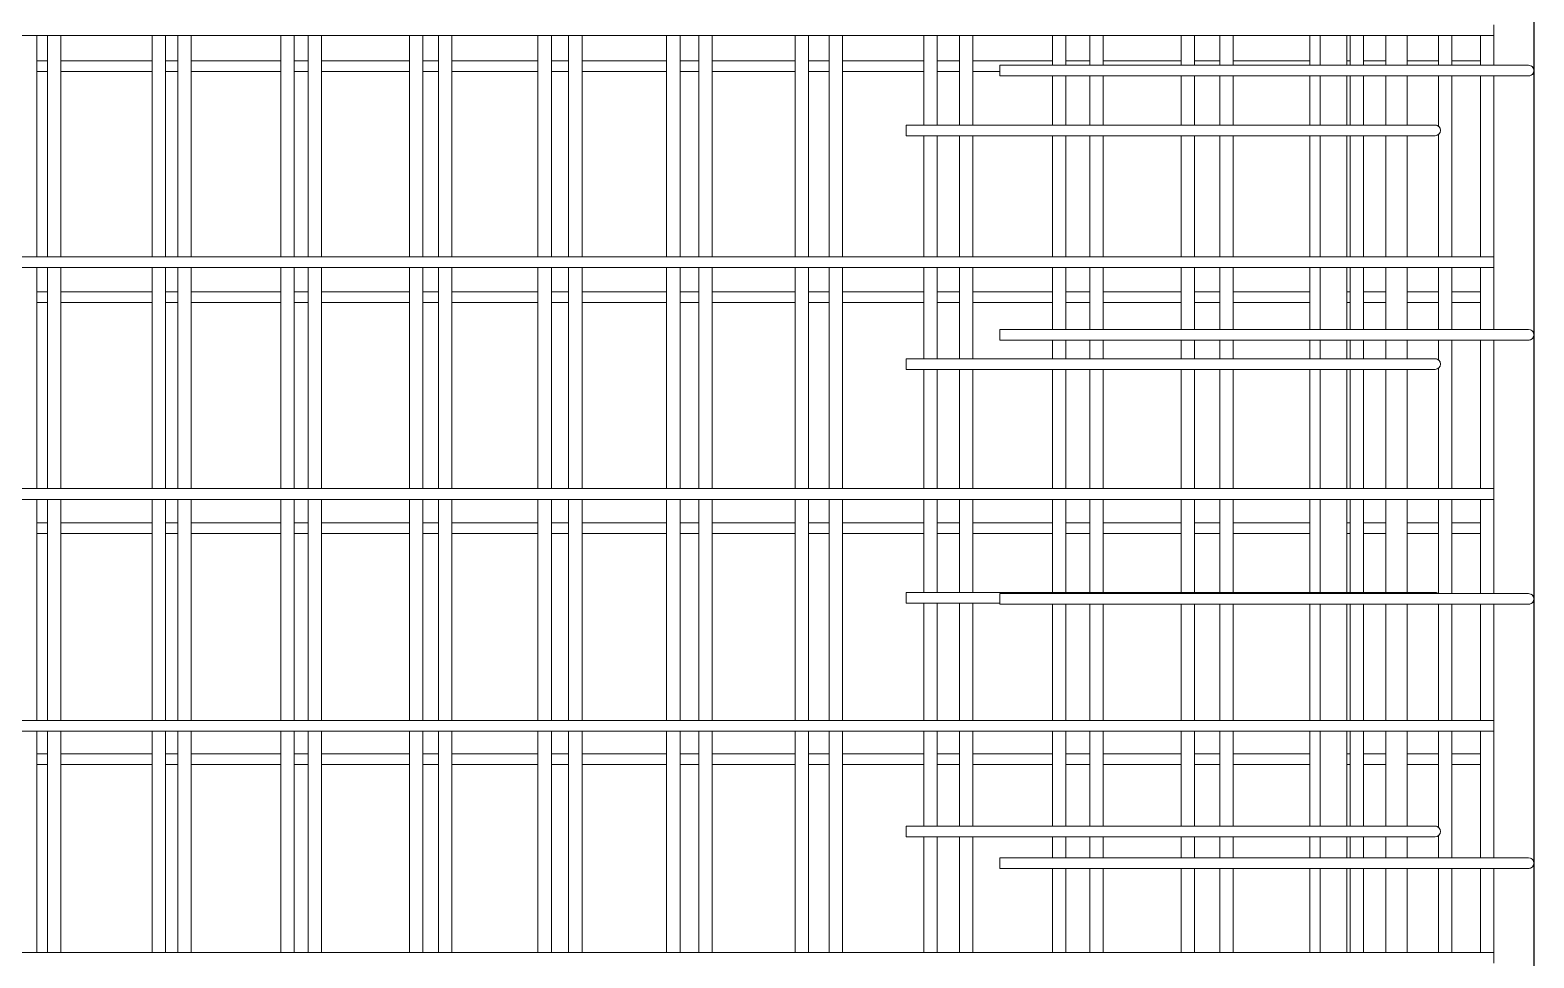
# Model space of a CAD drawing. Header units: millimetres. Extents: x 6744 to 22888, y -3063 to 10037.
# Drawn here: x 11192 to 12319, y 4366 to 5061 of the extents above; entities that cross this region are included whole.
import ezdxf

# ---------------------------------------------------------------- set-up
doc = ezdxf.new("R2010")
doc.units = ezdxf.units.MM
doc.layers.add('A-WALL', color=113, linetype='Continuous', lineweight=25)
doc.layers.add('S-RBAR', color=171, linetype='Continuous', lineweight=18)

msp = doc.modelspace()

# ---------------------------------------------------------------- linework, layer by layer
at = {"layer": 'A-WALL'}
msp.add_line((12318.56745, 6750), (12318.56745, 4105), dxfattribs=at)
at = {"layer": 'S-RBAR'}
for p, q in [((10132.56745, 5056.63954), (12288.56745, 5056.63954)), ((11197.44562, 4891.08171), (11197.44562, 5056.63954)), ((11205.56745, 4891.08171), (11205.56745, 5056.63954)), ((11215.56745, 4891.08171), (11215.56745, 5056.63954)), ((11283.78178, 4891.08171), (11283.78178, 5056.63954)), ((11293.78178, 4891.08171), (11293.78178, 5056.63954)), ((11303.11291, 4891.08171), (11303.11291, 5056.63954)), ((11313.11291, 4891.08171), (11313.11291, 5056.63954)), ((11380.11794, 4891.08171), (11380.11794, 5056.63954)), ((11390.11794, 4891.08171), (11390.11794, 5056.63954)), ((11400.65836, 4891.08171), (11400.65836, 5056.63954)), ((11410.65836, 4891.08171), (11410.65836, 5056.63954)), ((11476.4541, 4891.08171), (11476.4541, 5056.63954)), ((11486.4541, 4891.08171), (11486.4541, 5056.63954)), ((11498.20382, 4891.08171), (11498.20382, 5056.63954)), ((11508.20382, 4891.08171), (11508.20382, 5056.63954)), ((11572.79026, 4891.08171), (11572.79026, 5056.63954)), ((11582.79026, 4891.08171), (11582.79026, 5056.63954)), ((11595.74927, 4891.08171), (11595.74927, 5056.63954)), ((11605.74927, 4891.08171), (11605.74927, 5056.63954)), ((11669.12642, 4891.08171), (11669.12642, 5056.63954)), ((11679.12642, 4891.08171), (11679.12642, 5056.63954)), ((11693.29473, 4891.08171), (11693.29473, 5056.63954)), ((11703.29473, 4891.08171), (11703.29473, 5056.63954)), ((11765.46258, 4891.08171), (11765.46258, 5056.63954)), ((11775.46258, 4891.08171), (11775.46258, 5056.63954)), ((11790.84018, 4891.08171), (11790.84018, 5056.63954)), ((11800.84018, 4891.08171), (11800.84018, 5056.63954)), ((11861.79874, 4989.61814), (11861.79874, 5056.63954)), ((11871.79874, 4989.61814), (11871.79874, 5056.63954)), ((11888.38564, 4989.61814), (11888.38564, 5056.63954)), ((11898.38564, 4989.61814), (11898.38564, 5056.63954)), ((11958.1349, 5034.33333), (11958.1349, 5056.63954)), ((11968.1349, 5034.33333), (11968.1349, 5056.63954)), ((11985.93109, 5034.33333), (11985.93109, 5056.63954)), ((11995.93109, 5034.33333), (11995.93109, 5056.63954)), ((12054.47106, 5034.33333), (12054.47106, 5056.63954)), ((12064.47106, 5034.33333), (12064.47106, 5056.63954)), ((12083.47655, 5034.33333), (12083.47655, 5056.63954)), ((12093.47655, 5034.33333), (12093.47655, 5056.63954)), ((12150.80722, 5034.33333), (12150.80722, 5056.63954)), ((12158.56541, 5034.33333), (12158.56541, 5056.63954)), ((12178.56541, 5034.33333), (12178.56541, 5056.63954)), ((12181.022, 5034.33333), (12181.022, 5056.63954)), ((12191.022, 5034.33333), (12191.022, 5056.63954)), ((12207.56745, 5034.33333), (12207.56745, 5056.63954)), ((12223.56745, 5034.33333), (12223.56745, 5056.63954)), ((12247.14338, 5034.33333), (12247.14338, 5056.63954)), ((12257.14338, 5034.33333), (12257.14338, 5056.63954)), ((12278.56745, 5034.33333), (12278.56745, 5056.63954)), ((12288.56745, 5056.63954), (12288.56745, 5064.63954)), ((12288.56745, 5034.33333), (12288.56745, 5056.63954)), ((11197.44562, 5037.59615), (11205.56745, 5037.59615)), ((11215.56745, 5037.59615), (11283.78178, 5037.59615)), ((11293.78178, 5037.59615), (11303.11291, 5037.59615)), ((11313.11291, 5037.59615), (11380.11794, 5037.59615)), ((11390.11794, 5037.59615), (11400.65836, 5037.59615)), ((11410.65836, 5037.59615), (11476.4541, 5037.59615)), ((11486.4541, 5037.59615), (11498.20382, 5037.59615)), ((11508.20382, 5037.59615), (11572.79026, 5037.59615)), ((11582.79026, 5037.59615), (11595.74927, 5037.59615)), ((11605.74927, 5037.59615), (11669.12642, 5037.59615)), ((11679.12642, 5037.59615), (11693.29473, 5037.59615)), ((11703.29473, 5037.59615), (11765.46258, 5037.59615)), ((11775.46258, 5037.59615), (11790.84018, 5037.59615)), ((11800.84018, 5037.59615), (11861.79874, 5037.59615)), ((11871.79874, 5037.59615), (11888.38564, 5037.59615)), ((11898.38564, 5037.59615), (11958.1349, 5037.59615)), ((11918.56745, 5034.33333), (12294.56745, 5034.33333)), ((11918.56745, 5026.33333), (11918.56745, 5034.33333)), ((11968.1349, 5037.59615), (11985.93109, 5037.59615)), ((11995.93109, 5037.59615), (12054.47106, 5037.59615)), ((12064.47106, 5037.59615), (12083.47655, 5037.59615)), ((12093.47655, 5037.59615), (12150.80722, 5037.59615)), ((12178.56541, 5037.59615), (12181.022, 5037.59615)), ((12191.022, 5037.59615), (12207.56745, 5037.59615)), ((12223.56745, 5037.59615), (12247.14338, 5037.59615)), ((12257.14338, 5037.59615), (12278.56745, 5037.59615)), ((12314.56745, 5034.33333), (12294.56745, 5034.33333)), ((11197.44562, 5029.59615), (11205.56745, 5029.59615)), ((11215.56745, 5029.59615), (11283.78178, 5029.59615)), ((11293.78178, 5029.59615), (11303.11291, 5029.59615)), ((11313.11291, 5029.59615), (11380.11794, 5029.59615)), ((11390.11794, 5029.59615), (11400.65836, 5029.59615)), ((11410.65836, 5029.59615), (11476.4541, 5029.59615)), ((11486.4541, 5029.59615), (11498.20382, 5029.59615)), ((11508.20382, 5029.59615), (11572.79026, 5029.59615)), ((11582.79026, 5029.59615), (11595.74927, 5029.59615)), ((11605.74927, 5029.59615), (11669.12642, 5029.59615)), ((11679.12642, 5029.59615), (11693.29473, 5029.59615)), ((11703.29473, 5029.59615), (11765.46258, 5029.59615)), ((11775.46258, 5029.59615), (11790.84018, 5029.59615)), ((11800.84018, 5029.59615), (11861.79874, 5029.59615)), ((11871.79874, 5029.59615), (11888.38564, 5029.59615)), ((11898.38564, 5029.59615), (11918.56745, 5029.59615)), ((11918.56745, 5026.33333), (12294.56745, 5026.33333)), ((11958.1349, 4989.61814), (11958.1349, 5026.33333)), ((11968.1349, 4989.61814), (11968.1349, 5026.33333)), ((11985.93109, 4989.61814), (11985.93109, 5026.33333)), ((11995.93109, 4989.61814), (11995.93109, 5026.33333)), ((12054.47106, 4989.61814), (12054.47106, 5026.33333)), ((12064.47106, 4989.61814), (12064.47106, 5026.33333)), ((12083.47655, 4989.61814), (12083.47655, 5026.33333)), ((12093.47655, 4989.61814), (12093.47655, 5026.33333)), ((12150.80722, 4989.61814), (12150.80722, 5026.33333)), ((12158.56541, 4989.61814), (12158.56541, 5026.33333)), ((12178.56541, 4989.61814), (12178.56541, 5026.33333)), ((12181.022, 4989.61814), (12181.022, 5026.33333)), ((12191.022, 4989.61814), (12191.022, 5026.33333)), ((12207.56745, 4989.61814), (12207.56745, 5026.33333)), ((12223.56745, 4989.61814), (12223.56745, 5026.33333)), ((12247.14338, 4988.33168), (12247.14338, 5026.33333)), ((12257.14338, 4891.08171), (12257.14338, 5026.33333)), ((12278.56745, 4891.08171), (12278.56745, 5026.33333)), ((12288.56745, 4891.08171), (12288.56745, 5026.33333)), ((12314.56745, 5026.33333), (12294.56745, 5026.33333)), ((12208.56745, 4989.61814), (11848.56745, 4989.61814)), ((11848.56745, 4989.61814), (11848.56745, 4981.61814)), ((12208.56745, 4989.61814), (12244.56745, 4989.61814)), ((12208.56745, 4981.61814), (11848.56745, 4981.61814)), ((11861.79874, 4891.08171), (11861.79874, 4981.61814)), ((11871.79874, 4891.08171), (11871.79874, 4981.61814)), ((11888.38564, 4891.08171), (11888.38564, 4981.61814)), ((11898.38564, 4891.08171), (11898.38564, 4981.61814)), ((11958.1349, 4891.08171), (11958.1349, 4981.61814)), ((11968.1349, 4891.08171), (11968.1349, 4981.61814)), ((11985.93109, 4891.08171), (11985.93109, 4981.61814)), ((11995.93109, 4891.08171), (11995.93109, 4981.61814)), ((12054.47106, 4891.08171), (12054.47106, 4981.61814)), ((12064.47106, 4891.08171), (12064.47106, 4981.61814)), ((12083.47655, 4891.08171), (12083.47655, 4981.61814)), ((12093.47655, 4891.08171), (12093.47655, 4981.61814)), ((12150.80722, 4891.08171), (12150.80722, 4981.61814)), ((12158.56541, 4891.08171), (12158.56541, 4981.61814)), ((12178.56541, 4891.08171), (12178.56541, 4981.61814)), ((12181.022, 4891.08171), (12181.022, 4981.61814)), ((12191.022, 4891.08171), (12191.022, 4981.61814)), ((12207.56745, 4891.08171), (12207.56745, 4981.61814)), ((12208.56745, 4981.61814), (12244.56745, 4981.61814)), ((12223.56745, 4891.08171), (12223.56745, 4981.61814)), ((12247.14338, 4891.08171), (12247.14338, 4982.9046)), ((10132.56745, 4891.08171), (12288.56745, 4891.08171)), ((12288.56745, 4883.08171), (12288.56745, 4891.08171)), ((10132.56745, 4883.08171), (12288.56745, 4883.08171)), ((11197.44562, 4717.52389), (11197.44562, 4883.08171)), ((11205.56745, 4717.52389), (11205.56745, 4883.08171)), ((11215.56745, 4717.52389), (11215.56745, 4883.08171)), ((11283.78178, 4717.52389), (11283.78178, 4883.08171)), ((11293.78178, 4717.52389), (11293.78178, 4883.08171)), ((11303.11291, 4717.52389), (11303.11291, 4883.08171)), ((11313.11291, 4717.52389), (11313.11291, 4883.08171)), ((11380.11794, 4717.52389), (11380.11794, 4883.08171)), ((11390.11794, 4717.52389), (11390.11794, 4883.08171)), ((11400.65836, 4717.52389), (11400.65836, 4883.08171)), ((11410.65836, 4717.52389), (11410.65836, 4883.08171)), ((11476.4541, 4717.52389), (11476.4541, 4883.08171)), ((11486.4541, 4717.52389), (11486.4541, 4883.08171)), ((11498.20382, 4717.52389), (11498.20382, 4883.08171)), ((11508.20382, 4717.52389), (11508.20382, 4883.08171)), ((11572.79026, 4717.52389), (11572.79026, 4883.08171)), ((11582.79026, 4717.52389), (11582.79026, 4883.08171)), ((11595.74927, 4717.52389), (11595.74927, 4883.08171)), ((11605.74927, 4717.52389), (11605.74927, 4883.08171)), ((11669.12642, 4717.52389), (11669.12642, 4883.08171)), ((11679.12642, 4717.52389), (11679.12642, 4883.08171)), ((11693.29473, 4717.52389), (11693.29473, 4883.08171)), ((11703.29473, 4717.52389), (11703.29473, 4883.08171)), ((11765.46258, 4717.52389), (11765.46258, 4883.08171)), ((11775.46258, 4717.52389), (11775.46258, 4883.08171)), ((11790.84018, 4717.52389), (11790.84018, 4883.08171)), ((11800.84018, 4717.52389), (11800.84018, 4883.08171)), ((11861.79874, 4814.74622), (11861.79874, 4883.08171)), ((11871.79874, 4814.74622), (11871.79874, 4883.08171)), ((11888.38564, 4814.74622), (11888.38564, 4883.08171)), ((11898.38564, 4814.74622), (11898.38564, 4883.08171)), ((11958.1349, 4836.66667), (11958.1349, 4883.08171)), ((11968.1349, 4836.66667), (11968.1349, 4883.08171)), ((11985.93109, 4836.66667), (11985.93109, 4883.08171)), ((11995.93109, 4836.66667), (11995.93109, 4883.08171)), ((12054.47106, 4836.66667), (12054.47106, 4883.08171)), ((12064.47106, 4836.66667), (12064.47106, 4883.08171)), ((12083.47655, 4836.66667), (12083.47655, 4883.08171)), ((12093.47655, 4836.66667), (12093.47655, 4883.08171)), ((12150.80722, 4836.66667), (12150.80722, 4883.08171)), ((12158.56541, 4836.66667), (12158.56541, 4883.08171)), ((12178.56541, 4836.66667), (12178.56541, 4883.08171)), ((12181.022, 4836.66667), (12181.022, 4883.08171)), ((12191.022, 4836.66667), (12191.022, 4883.08171)), ((12207.56745, 4836.66667), (12207.56745, 4883.08171)), ((12223.56745, 4836.66667), (12223.56745, 4883.08171)), ((12247.14338, 4836.66667), (12247.14338, 4883.08171)), ((12257.14338, 4836.66667), (12257.14338, 4883.08171)), ((12278.56745, 4836.66667), (12278.56745, 4883.08171)), ((12288.56745, 4836.66667), (12288.56745, 4883.08171)), ((11197.44562, 4864.76923), (11205.56745, 4864.76923)), ((11197.44562, 4856.76923), (11205.56745, 4856.76923)), ((11215.56745, 4864.76923), (11283.78178, 4864.76923)), ((11215.56745, 4856.76923), (11283.78178, 4856.76923)), ((11293.78178, 4864.76923), (11303.11291, 4864.76923)), ((11293.78178, 4856.76923), (11303.11291, 4856.76923)), ((11313.11291, 4864.76923), (11380.11794, 4864.76923)), ((11313.11291, 4856.76923), (11380.11794, 4856.76923)), ((11390.11794, 4864.76923), (11400.65836, 4864.76923)), ((11390.11794, 4856.76923), (11400.65836, 4856.76923)), ((11410.65836, 4864.76923), (11476.4541, 4864.76923)), ((11410.65836, 4856.76923), (11476.4541, 4856.76923)), ((11486.4541, 4864.76923), (11498.20382, 4864.76923)), ((11486.4541, 4856.76923), (11498.20382, 4856.76923)), ((11508.20382, 4864.76923), (11572.79026, 4864.76923)), ((11508.20382, 4856.76923), (11572.79026, 4856.76923)), ((11582.79026, 4864.76923), (11595.74927, 4864.76923)), ((11582.79026, 4856.76923), (11595.74927, 4856.76923)), ((11605.74927, 4864.76923), (11669.12642, 4864.76923)), ((11605.74927, 4856.76923), (11669.12642, 4856.76923)), ((11679.12642, 4864.76923), (11693.29473, 4864.76923)), ((11679.12642, 4856.76923), (11693.29473, 4856.76923)), ((11703.29473, 4864.76923), (11765.46258, 4864.76923)), ((11703.29473, 4856.76923), (11765.46258, 4856.76923)), ((11775.46258, 4864.76923), (11790.84018, 4864.76923)), ((11775.46258, 4856.76923), (11790.84018, 4856.76923)), ((11800.84018, 4864.76923), (11861.79874, 4864.76923)), ((11800.84018, 4856.76923), (11861.79874, 4856.76923)), ((11871.79874, 4864.76923), (11888.38564, 4864.76923)), ((11871.79874, 4856.76923), (11888.38564, 4856.76923)), ((11898.38564, 4864.76923), (11958.1349, 4864.76923)), ((11898.38564, 4856.76923), (11958.1349, 4856.76923)), ((11968.1349, 4864.76923), (11985.93109, 4864.76923)), ((11968.1349, 4856.76923), (11985.93109, 4856.76923)), ((11995.93109, 4864.76923), (12054.47106, 4864.76923)), ((11995.93109, 4856.76923), (12054.47106, 4856.76923)), ((12064.47106, 4864.76923), (12083.47655, 4864.76923)), ((12064.47106, 4856.76923), (12083.47655, 4856.76923)), ((12093.47655, 4864.76923), (12150.80722, 4864.76923)), ((12093.47655, 4856.76923), (12150.80722, 4856.76923)), ((12178.56541, 4864.76923), (12181.022, 4864.76923)), ((12178.56541, 4856.76923), (12181.022, 4856.76923)), ((12191.022, 4864.76923), (12207.56745, 4864.76923)), ((12191.022, 4856.76923), (12207.56745, 4856.76923)), ((12223.56745, 4864.76923), (12247.14338, 4864.76923)), ((12223.56745, 4856.76923), (12247.14338, 4856.76923)), ((12257.14338, 4864.76923), (12278.56745, 4864.76923)), ((12257.14338, 4856.76923), (12278.56745, 4856.76923)), ((11918.56745, 4836.66667), (12294.56745, 4836.66667)), ((11918.56745, 4828.66667), (11918.56745, 4836.66667)), ((12314.56745, 4836.66667), (12294.56745, 4836.66667)), ((11918.56745, 4828.66667), (12294.56745, 4828.66667)), ((11958.1349, 4814.74622), (11958.1349, 4828.66667)), ((11968.1349, 4814.74622), (11968.1349, 4828.66667)), ((11985.93109, 4814.74622), (11985.93109, 4828.66667)), ((11995.93109, 4814.74622), (11995.93109, 4828.66667)), ((12054.47106, 4814.74622), (12054.47106, 4828.66667)), ((12064.47106, 4814.74622), (12064.47106, 4828.66667)), ((12083.47655, 4814.74622), (12083.47655, 4828.66667)), ((12093.47655, 4814.74622), (12093.47655, 4828.66667)), ((12150.80722, 4814.74622), (12150.80722, 4828.66667)), ((12158.56541, 4814.74622), (12158.56541, 4828.66667)), ((12178.56541, 4814.74622), (12178.56541, 4828.66667)), ((12181.022, 4814.74622), (12181.022, 4828.66667)), ((12191.022, 4814.74622), (12191.022, 4828.66667)), ((12207.56745, 4814.74622), (12207.56745, 4828.66667)), ((12223.56745, 4814.74622), (12223.56745, 4828.66667)), ((12247.14338, 4813.45976), (12247.14338, 4828.66667)), ((12257.14338, 4717.52389), (12257.14338, 4828.66667)), ((12278.56745, 4717.52389), (12278.56745, 4828.66667)), ((12288.56745, 4717.52389), (12288.56745, 4828.66667)), ((12314.56745, 4828.66667), (12294.56745, 4828.66667)), ((12208.56745, 4814.74622), (11848.56745, 4814.74622)), ((11848.56745, 4814.74622), (11848.56745, 4806.74622)), ((12208.56745, 4814.74622), (12244.56745, 4814.74622)), ((12208.56745, 4806.74622), (11848.56745, 4806.74622)), ((11861.79874, 4717.52389), (11861.79874, 4806.74622)), ((11871.79874, 4717.52389), (11871.79874, 4806.74622)), ((11888.38564, 4717.52389), (11888.38564, 4806.74622)), ((11898.38564, 4717.52389), (11898.38564, 4806.74622)), ((11958.1349, 4717.52389), (11958.1349, 4806.74622)), ((11968.1349, 4717.52389), (11968.1349, 4806.74622)), ((11985.93109, 4717.52389), (11985.93109, 4806.74622)), ((11995.93109, 4717.52389), (11995.93109, 4806.74622)), ((12054.47106, 4717.52389), (12054.47106, 4806.74622)), ((12064.47106, 4717.52389), (12064.47106, 4806.74622)), ((12083.47655, 4717.52389), (12083.47655, 4806.74622)), ((12093.47655, 4717.52389), (12093.47655, 4806.74622)), ((12150.80722, 4717.52389), (12150.80722, 4806.74622)), ((12158.56541, 4717.52389), (12158.56541, 4806.74622)), ((12178.56541, 4717.52389), (12178.56541, 4806.74622)), ((12181.022, 4717.52389), (12181.022, 4806.74622)), ((12191.022, 4717.52389), (12191.022, 4806.74622)), ((12207.56745, 4717.52389), (12207.56745, 4806.74622)), ((12208.56745, 4806.74622), (12244.56745, 4806.74622)), ((12223.56745, 4717.52389), (12223.56745, 4806.74622)), ((12247.14338, 4717.52389), (12247.14338, 4808.03269)), ((10132.56745, 4717.52389), (12288.56745, 4717.52389)), ((10132.56745, 4709.52389), (12288.56745, 4709.52389)), ((11197.44562, 4543.96606), (11197.44562, 4709.52389)), ((11205.56745, 4543.96606), (11205.56745, 4709.52389)), ((11215.56745, 4543.96606), (11215.56745, 4709.52389)), ((11283.78178, 4543.96606), (11283.78178, 4709.52389)), ((11293.78178, 4543.96606), (11293.78178, 4709.52389)), ((11303.11291, 4543.96606), (11303.11291, 4709.52389)), ((11313.11291, 4543.96606), (11313.11291, 4709.52389)), ((11380.11794, 4543.96606), (11380.11794, 4709.52389)), ((11390.11794, 4543.96606), (11390.11794, 4709.52389)), ((11400.65836, 4543.96606), (11400.65836, 4709.52389)), ((11410.65836, 4543.96606), (11410.65836, 4709.52389)), ((11476.4541, 4543.96606), (11476.4541, 4709.52389)), ((11486.4541, 4543.96606), (11486.4541, 4709.52389)), ((11498.20382, 4543.96606), (11498.20382, 4709.52389)), ((11508.20382, 4543.96606), (11508.20382, 4709.52389)), ((11572.79026, 4543.96606), (11572.79026, 4709.52389)), ((11582.79026, 4543.96606), (11582.79026, 4709.52389)), ((11595.74927, 4543.96606), (11595.74927, 4709.52389)), ((11605.74927, 4543.96606), (11605.74927, 4709.52389)), ((11669.12642, 4543.96606), (11669.12642, 4709.52389)), ((11679.12642, 4543.96606), (11679.12642, 4709.52389)), ((11693.29473, 4543.96606), (11693.29473, 4709.52389)), ((11703.29473, 4543.96606), (11703.29473, 4709.52389)), ((11765.46258, 4543.96606), (11765.46258, 4709.52389)), ((11775.46258, 4543.96606), (11775.46258, 4709.52389)), ((11790.84018, 4543.96606), (11790.84018, 4709.52389)), ((11800.84018, 4543.96606), (11800.84018, 4709.52389)), ((11861.79874, 4639.87431), (11861.79874, 4709.52389)), ((11871.79874, 4639.87431), (11871.79874, 4709.52389)), ((11888.38564, 4639.87431), (11888.38564, 4709.52389)), ((11898.38564, 4639.87431), (11898.38564, 4709.52389)), ((11958.1349, 4639.87431), (11958.1349, 4709.52389)), ((11968.1349, 4639.87431), (11968.1349, 4709.52389)), ((11985.93109, 4639.87431), (11985.93109, 4709.52389)), ((11995.93109, 4639.87431), (11995.93109, 4709.52389)), ((12054.47106, 4639.87431), (12054.47106, 4709.52389)), ((12064.47106, 4639.87431), (12064.47106, 4709.52389)), ((12083.47655, 4639.87431), (12083.47655, 4709.52389)), ((12093.47655, 4639.87431), (12093.47655, 4709.52389)), ((12150.80722, 4639.87431), (12150.80722, 4709.52389)), ((12158.56541, 4639.87431), (12158.56541, 4709.52389)), ((12178.56541, 4639.87431), (12178.56541, 4709.52389)), ((12181.022, 4639.87431), (12181.022, 4709.52389)), ((12191.022, 4639.87431), (12191.022, 4709.52389)), ((12207.56745, 4639.87431), (12207.56745, 4709.52389)), ((12223.56745, 4639.87431), (12223.56745, 4709.52389)), ((12247.14338, 4639), (12247.14338, 4709.52389)), ((12257.14338, 4639), (12257.14338, 4709.52389)), ((12278.56745, 4639), (12278.56745, 4709.52389)), ((12288.56745, 4709.52389), (12288.56745, 4717.52389)), ((12288.56745, 4639), (12288.56745, 4709.52389)), ((11197.44562, 4691.94231), (11205.56745, 4691.94231)), ((11215.56745, 4691.94231), (11283.78178, 4691.94231)), ((11293.78178, 4691.94231), (11303.11291, 4691.94231)), ((11313.11291, 4691.94231), (11380.11794, 4691.94231)), ((11390.11794, 4691.94231), (11400.65836, 4691.94231)), ((11410.65836, 4691.94231), (11476.4541, 4691.94231)), ((11486.4541, 4691.94231), (11498.20382, 4691.94231)), ((11508.20382, 4691.94231), (11572.79026, 4691.94231)), ((11582.79026, 4691.94231), (11595.74927, 4691.94231)), ((11605.74927, 4691.94231), (11669.12642, 4691.94231)), ((11679.12642, 4691.94231), (11693.29473, 4691.94231)), ((11703.29473, 4691.94231), (11765.46258, 4691.94231)), ((11775.46258, 4691.94231), (11790.84018, 4691.94231)), ((11800.84018, 4691.94231), (11861.79874, 4691.94231)), ((11871.79874, 4691.94231), (11888.38564, 4691.94231)), ((11898.38564, 4691.94231), (11958.1349, 4691.94231)), ((11968.1349, 4691.94231), (11985.93109, 4691.94231)), ((11995.93109, 4691.94231), (12054.47106, 4691.94231)), ((12064.47106, 4691.94231), (12083.47655, 4691.94231)), ((12093.47655, 4691.94231), (12150.80722, 4691.94231)), ((12178.56541, 4691.94231), (12181.022, 4691.94231)), ((12191.022, 4691.94231), (12207.56745, 4691.94231)), ((12223.56745, 4691.94231), (12247.14338, 4691.94231)), ((12257.14338, 4691.94231), (12278.56745, 4691.94231)), ((11197.44562, 4683.94231), (11205.56745, 4683.94231)), ((11215.56745, 4683.94231), (11283.78178, 4683.94231)), ((11293.78178, 4683.94231), (11303.11291, 4683.94231)), ((11313.11291, 4683.94231), (11380.11794, 4683.94231)), ((11390.11794, 4683.94231), (11400.65836, 4683.94231)), ((11410.65836, 4683.94231), (11476.4541, 4683.94231)), ((11486.4541, 4683.94231), (11498.20382, 4683.94231)), ((11508.20382, 4683.94231), (11572.79026, 4683.94231)), ((11582.79026, 4683.94231), (11595.74927, 4683.94231)), ((11605.74927, 4683.94231), (11669.12642, 4683.94231)), ((11679.12642, 4683.94231), (11693.29473, 4683.94231)), ((11703.29473, 4683.94231), (11765.46258, 4683.94231)), ((11775.46258, 4683.94231), (11790.84018, 4683.94231)), ((11800.84018, 4683.94231), (11861.79874, 4683.94231)), ((11871.79874, 4683.94231), (11888.38564, 4683.94231)), ((11898.38564, 4683.94231), (11958.1349, 4683.94231)), ((11968.1349, 4683.94231), (11985.93109, 4683.94231)), ((11995.93109, 4683.94231), (12054.47106, 4683.94231)), ((12064.47106, 4683.94231), (12083.47655, 4683.94231)), ((12093.47655, 4683.94231), (12150.80722, 4683.94231)), ((12178.56541, 4683.94231), (12181.022, 4683.94231)), ((12191.022, 4683.94231), (12207.56745, 4683.94231)), ((12223.56745, 4683.94231), (12247.14338, 4683.94231)), ((12257.14338, 4683.94231), (12278.56745, 4683.94231)), ((12208.56745, 4639.87431), (11848.56745, 4639.87431)), ((11848.56745, 4639.87431), (11848.56745, 4631.87431)), ((12208.56745, 4639.87431), (12244.56745, 4639.87431)), ((11918.56745, 4631.87431), (11848.56745, 4631.87431)), ((11861.79874, 4543.96606), (11861.79874, 4631.87431)), ((11871.79874, 4543.96606), (11871.79874, 4631.87431)), ((11888.38564, 4543.96606), (11888.38564, 4631.87431)), ((11898.38564, 4543.96606), (11898.38564, 4631.87431)), ((11918.56745, 4639), (12294.56745, 4639)), ((11918.56745, 4631), (11918.56745, 4639)), ((11918.56745, 4631), (12294.56745, 4631)), ((11958.1349, 4543.96606), (11958.1349, 4631)), ((11968.1349, 4543.96606), (11968.1349, 4631)), ((11985.93109, 4543.96606), (11985.93109, 4631)), ((11995.93109, 4543.96606), (11995.93109, 4631)), ((12054.47106, 4543.96606), (12054.47106, 4631)), ((12064.47106, 4543.96606), (12064.47106, 4631)), ((12083.47655, 4543.96606), (12083.47655, 4631)), ((12093.47655, 4543.96606), (12093.47655, 4631)), ((12150.80722, 4543.96606), (12150.80722, 4631)), ((12158.56541, 4543.96606), (12158.56541, 4631)), ((12178.56541, 4543.96606), (12178.56541, 4631)), ((12181.022, 4543.96606), (12181.022, 4631)), ((12191.022, 4543.96606), (12191.022, 4631)), ((12207.56745, 4543.96606), (12207.56745, 4631)), ((12223.56745, 4543.96606), (12223.56745, 4631)), ((12247.14338, 4543.96606), (12247.14338, 4631)), ((12257.14338, 4543.96606), (12257.14338, 4631)), ((12278.56745, 4543.96606), (12278.56745, 4631)), ((12288.56745, 4543.96606), (12288.56745, 4631)), ((12314.56745, 4639), (12294.56745, 4639)), ((12314.56745, 4631), (12294.56745, 4631)), ((10132.56745, 4543.96606), (12288.56745, 4543.96606)), ((12288.56745, 4535.96606), (12288.56745, 4543.96606)), ((10132.56745, 4535.96606), (12288.56745, 4535.96606)), ((11197.44562, 4370.40824), (11197.44562, 4535.96606)), ((11205.56745, 4370.40824), (11205.56745, 4535.96606)), ((11215.56745, 4370.40824), (11215.56745, 4535.96606)), ((11283.78178, 4370.40824), (11283.78178, 4535.96606)), ((11293.78178, 4370.40824), (11293.78178, 4535.96606)), ((11303.11291, 4370.40824), (11303.11291, 4535.96606)), ((11313.11291, 4370.40824), (11313.11291, 4535.96606)), ((11380.11794, 4370.40824), (11380.11794, 4535.96606)), ((11390.11794, 4370.40824), (11390.11794, 4535.96606)), ((11400.65836, 4370.40824), (11400.65836, 4535.96606)), ((11410.65836, 4370.40824), (11410.65836, 4535.96606)), ((11476.4541, 4370.40824), (11476.4541, 4535.96606)), ((11486.4541, 4370.40824), (11486.4541, 4535.96606)), ((11498.20382, 4370.40824), (11498.20382, 4535.96606)), ((11508.20382, 4370.40824), (11508.20382, 4535.96606)), ((11572.79026, 4370.40824), (11572.79026, 4535.96606)), ((11582.79026, 4370.40824), (11582.79026, 4535.96606)), ((11595.74927, 4370.40824), (11595.74927, 4535.96606)), ((11605.74927, 4370.40824), (11605.74927, 4535.96606)), ((11669.12642, 4370.40824), (11669.12642, 4535.96606)), ((11679.12642, 4370.40824), (11679.12642, 4535.96606)), ((11693.29473, 4370.40824), (11693.29473, 4535.96606)), ((11703.29473, 4370.40824), (11703.29473, 4535.96606)), ((11765.46258, 4370.40824), (11765.46258, 4535.96606)), ((11775.46258, 4370.40824), (11775.46258, 4535.96606)), ((11790.84018, 4370.40824), (11790.84018, 4535.96606)), ((11800.84018, 4370.40824), (11800.84018, 4535.96606)), ((11861.79874, 4465.0024), (11861.79874, 4535.96606)), ((11871.79874, 4465.0024), (11871.79874, 4535.96606)), ((11888.38564, 4465.0024), (11888.38564, 4535.96606)), ((11898.38564, 4465.0024), (11898.38564, 4535.96606)), ((11958.1349, 4465.0024), (11958.1349, 4535.96606)), ((11968.1349, 4465.0024), (11968.1349, 4535.96606)), ((11985.93109, 4465.0024), (11985.93109, 4535.96606)), ((11995.93109, 4465.0024), (11995.93109, 4535.96606)), ((12054.47106, 4465.0024), (12054.47106, 4535.96606)), ((12064.47106, 4465.0024), (12064.47106, 4535.96606)), ((12083.47655, 4465.0024), (12083.47655, 4535.96606)), ((12093.47655, 4465.0024), (12093.47655, 4535.96606)), ((12150.80722, 4465.0024), (12150.80722, 4535.96606)), ((12158.56541, 4465.0024), (12158.56541, 4535.96606)), ((12178.56541, 4465.0024), (12178.56541, 4535.96606)), ((12181.022, 4465.0024), (12181.022, 4535.96606)), ((12191.022, 4465.0024), (12191.022, 4535.96606)), ((12207.56745, 4465.0024), (12207.56745, 4535.96606)), ((12223.56745, 4465.0024), (12223.56745, 4535.96606)), ((12247.14338, 4463.71594), (12247.14338, 4535.96606)), ((12257.14338, 4441.33333), (12257.14338, 4535.96606)), ((12278.56745, 4441.33333), (12278.56745, 4535.96606)), ((12288.56745, 4441.33333), (12288.56745, 4535.96606)), ((11197.44562, 4519.11538), (11205.56745, 4519.11538)), ((11215.56745, 4519.11538), (11283.78178, 4519.11538)), ((11293.78178, 4519.11538), (11303.11291, 4519.11538)), ((11313.11291, 4519.11538), (11380.11794, 4519.11538)), ((11390.11794, 4519.11538), (11400.65836, 4519.11538)), ((11410.65836, 4519.11538), (11476.4541, 4519.11538)), ((11486.4541, 4519.11538), (11498.20382, 4519.11538)), ((11508.20382, 4519.11538), (11572.79026, 4519.11538)), ((11582.79026, 4519.11538), (11595.74927, 4519.11538)), ((11605.74927, 4519.11538), (11669.12642, 4519.11538)), ((11679.12642, 4519.11538), (11693.29473, 4519.11538)), ((11703.29473, 4519.11538), (11765.46258, 4519.11538)), ((11775.46258, 4519.11538), (11790.84018, 4519.11538)), ((11800.84018, 4519.11538), (11861.79874, 4519.11538)), ((11871.79874, 4519.11538), (11888.38564, 4519.11538)), ((11898.38564, 4519.11538), (11958.1349, 4519.11538)), ((11968.1349, 4519.11538), (11985.93109, 4519.11538)), ((11995.93109, 4519.11538), (12054.47106, 4519.11538)), ((12064.47106, 4519.11538), (12083.47655, 4519.11538)), ((12093.47655, 4519.11538), (12150.80722, 4519.11538)), ((12178.56541, 4519.11538), (12181.022, 4519.11538)), ((12191.022, 4519.11538), (12207.56745, 4519.11538)), ((12223.56745, 4519.11538), (12247.14338, 4519.11538)), ((12257.14338, 4519.11538), (12278.56745, 4519.11538)), ((11197.44562, 4511.11538), (11205.56745, 4511.11538)), ((11215.56745, 4511.11538), (11283.78178, 4511.11538)), ((11293.78178, 4511.11538), (11303.11291, 4511.11538)), ((11313.11291, 4511.11538), (11380.11794, 4511.11538)), ((11390.11794, 4511.11538), (11400.65836, 4511.11538)), ((11410.65836, 4511.11538), (11476.4541, 4511.11538)), ((11486.4541, 4511.11538), (11498.20382, 4511.11538)), ((11508.20382, 4511.11538), (11572.79026, 4511.11538)), ((11582.79026, 4511.11538), (11595.74927, 4511.11538)), ((11605.74927, 4511.11538), (11669.12642, 4511.11538)), ((11679.12642, 4511.11538), (11693.29473, 4511.11538)), ((11703.29473, 4511.11538), (11765.46258, 4511.11538)), ((11775.46258, 4511.11538), (11790.84018, 4511.11538)), ((11800.84018, 4511.11538), (11861.79874, 4511.11538)), ((11871.79874, 4511.11538), (11888.38564, 4511.11538)), ((11898.38564, 4511.11538), (11958.1349, 4511.11538)), ((11968.1349, 4511.11538), (11985.93109, 4511.11538)), ((11995.93109, 4511.11538), (12054.47106, 4511.11538)), ((12064.47106, 4511.11538), (12083.47655, 4511.11538)), ((12093.47655, 4511.11538), (12150.80722, 4511.11538)), ((12178.56541, 4511.11538), (12181.022, 4511.11538)), ((12191.022, 4511.11538), (12207.56745, 4511.11538)), ((12223.56745, 4511.11538), (12247.14338, 4511.11538)), ((12257.14338, 4511.11538), (12278.56745, 4511.11538)), ((12208.56745, 4465.0024), (11848.56745, 4465.0024)), ((11848.56745, 4465.0024), (11848.56745, 4457.0024)), ((12208.56745, 4465.0024), (12244.56745, 4465.0024)), ((12208.56745, 4457.0024), (11848.56745, 4457.0024)), ((11861.79874, 4370.40824), (11861.79874, 4457.0024)), ((11871.79874, 4370.40824), (11871.79874, 4457.0024)), ((11888.38564, 4370.40824), (11888.38564, 4457.0024)), ((11898.38564, 4370.40824), (11898.38564, 4457.0024)), ((11958.1349, 4441.33333), (11958.1349, 4457.0024)), ((11968.1349, 4441.33333), (11968.1349, 4457.0024)), ((11985.93109, 4441.33333), (11985.93109, 4457.0024)), ((11995.93109, 4441.33333), (11995.93109, 4457.0024)), ((12054.47106, 4441.33333), (12054.47106, 4457.0024)), ((12064.47106, 4441.33333), (12064.47106, 4457.0024)), ((12083.47655, 4441.33333), (12083.47655, 4457.0024)), ((12093.47655, 4441.33333), (12093.47655, 4457.0024)), ((12150.80722, 4441.33333), (12150.80722, 4457.0024)), ((12158.56541, 4441.33333), (12158.56541, 4457.0024)), ((12178.56541, 4441.33333), (12178.56541, 4457.0024)), ((12181.022, 4441.33333), (12181.022, 4457.0024)), ((12191.022, 4441.33333), (12191.022, 4457.0024)), ((12207.56745, 4441.33333), (12207.56745, 4457.0024)), ((12208.56745, 4457.0024), (12244.56745, 4457.0024)), ((12223.56745, 4441.33333), (12223.56745, 4457.0024)), ((12247.14338, 4441.33333), (12247.14338, 4458.28886)), ((11918.56745, 4441.33333), (12294.56745, 4441.33333)), ((11918.56745, 4433.33333), (11918.56745, 4441.33333)), ((12314.56745, 4441.33333), (12294.56745, 4441.33333)), ((11918.56745, 4433.33333), (12294.56745, 4433.33333)), ((11958.1349, 4370.40824), (11958.1349, 4433.33333)), ((11968.1349, 4370.40824), (11968.1349, 4433.33333)), ((11985.93109, 4370.40824), (11985.93109, 4433.33333)), ((11995.93109, 4370.40824), (11995.93109, 4433.33333)), ((12054.47106, 4370.40824), (12054.47106, 4433.33333)), ((12064.47106, 4370.40824), (12064.47106, 4433.33333)), ((12083.47655, 4370.40824), (12083.47655, 4433.33333)), ((12093.47655, 4370.40824), (12093.47655, 4433.33333)), ((12150.80722, 4370.40824), (12150.80722, 4433.33333)), ((12158.56541, 4370.40824), (12158.56541, 4433.33333)), ((12178.56541, 4370.40824), (12178.56541, 4433.33333)), ((12181.022, 4370.40824), (12181.022, 4433.33333)), ((12191.022, 4370.40824), (12191.022, 4433.33333)), ((12207.56745, 4370.40824), (12207.56745, 4433.33333)), ((12223.56745, 4370.40824), (12223.56745, 4433.33333)), ((12247.14338, 4370.40824), (12247.14338, 4433.33333)), ((12257.14338, 4370.40824), (12257.14338, 4433.33333)), ((12278.56745, 4370.40824), (12278.56745, 4433.33333)), ((12288.56745, 4370.40824), (12288.56745, 4433.33333)), ((12314.56745, 4433.33333), (12294.56745, 4433.33333)), ((10132.56745, 4370.40824), (12288.56745, 4370.40824)), ((12288.56745, 4362.40824), (12288.56745, 4370.40824))]:
    msp.add_line(p, q, dxfattribs=at)
for centre, start, end in [((12314.56745, 5030.33333), 270, 90), ((12314.56745, 5030.33333), 15, 60), ((12314.56745, 5030.33333), 270, 285), ((12314.56745, 5030.33333), 300, 345), ((12244.56745, 4985.61814), 75, 90), ((12244.56745, 4985.61814), 270, 90), ((12244.56745, 4985.61814), 15, 60), ((12244.56745, 4985.61814), 300, 345), ((12314.56745, 4832.66667), 270, 90), ((12314.56745, 4832.66667), 15, 60), ((12314.56745, 4832.66667), 300, 345), ((12314.56745, 4832.66667), 270, 285), ((12244.56745, 4810.74622), 75, 90), ((12244.56745, 4810.74622), 270, 90), ((12244.56745, 4810.74622), 15, 60), ((12244.56745, 4810.74622), 300, 345), ((12244.56745, 4635.87431), 75, 90), ((12244.56745, 4635.87431), 60, 90), ((12314.56745, 4635), 270, 90), ((12314.56745, 4635), 270, 285), ((12314.56745, 4635), 15, 60), ((12314.56745, 4635), 300, 345), ((12244.56745, 4461.0024), 75, 90), ((12244.56745, 4461.0024), 270, 90), ((12244.56745, 4461.0024), 15, 60), ((12244.56745, 4461.0024), 300, 345), ((12314.56745, 4437.33333), 270, 90), ((12314.56745, 4437.33333), 15, 60), ((12314.56745, 4437.33333), 270, 285), ((12314.56745, 4437.33333), 300, 345)]:
    msp.add_arc(centre, 4, start, end, dxfattribs=at)

doc.saveas('drawing.dxf')
